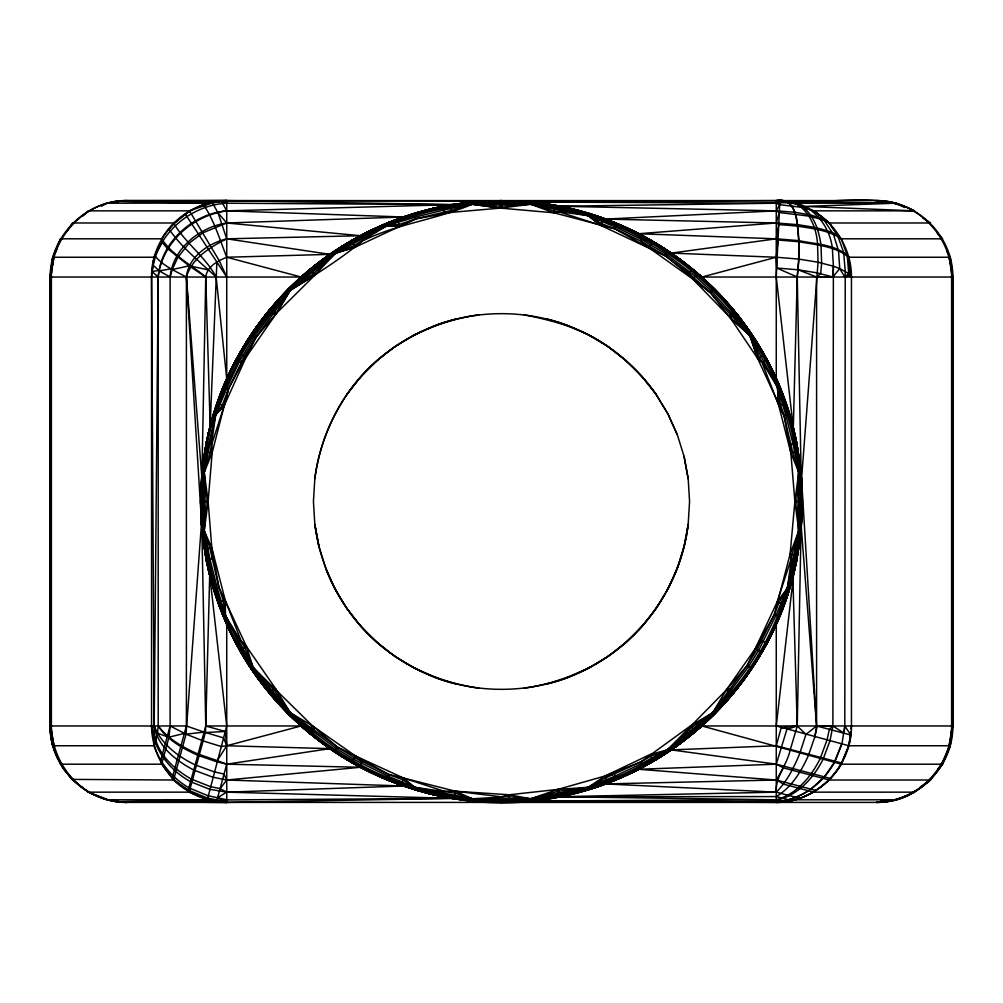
<?xml version="1.0" encoding="UTF-8"?>
<svg xmlns="http://www.w3.org/2000/svg" width="1003" height="1003" viewBox="0 0 1003 1003"><rect width="100%" height="100%" fill="white"/><g stroke="black" fill="none" stroke-linecap="round" stroke-linejoin="round"><path stroke-width="1.5" d="M118.968 801.397C81.067 798.827 50 763.734 50.15 725.971L50.15 277.029C49.887 236.294 85.794 200.111 126.579 200.6L876.421 200.6C917.243 200.437 953.163 236.056 952.85 277.029L952.85 725.971C953.364 766.756 917.181 803.115 876.421 802.4L126.579 802.4C85.882 802.914 49.486 766.756 50.15 725.971L50.651 381.83M431.002 794.025L403.507 786.001C341.76 764.838 287.598 722.9 251.314 668.675L234.915 641.042C224.133 619.44 215.118 596.86 209.314 573.39C229.135 655.31 285.178 727.426 359.651 766.869L362.284 761.954L355.513 755.974L312.472 725.859L290.293 712.707L275.787 688.923L246.45 646.484L241.046 640.716L225.161 600.045L211.821 547.914L204.236 530.775L204.236 472.225L206.944 451.939L215.67 414.791L225.537 387.196L241.359 354.711L253.145 335.554L270.609 312.008L290.293 290.293L312.008 270.609C364.628 227.393 432.155 203.082 500.234 202.807L501.5 202.807C589.701 202.481 676.686 243.629 732.391 312.008L734.422 314.503C822.184 420.207 821.294 586.228 732.391 690.992C688.936 743.95 626.975 781.124 559.774 794.451L558.734 794.664C472.589 811.803 379.711 788.371 312.008 732.391L290.293 712.707L270.609 690.992L253.145 667.446L241.823 649.117L225.537 615.804L215.67 588.209L208.549 559.774L204.236 530.775L202.807 501.5L204.236 472.225L215.67 414.791L226.979 387.785L239.441 361.431L254.436 336.419L271.813 312.999L290.293 290.293L335.554 253.145L387.196 225.537L415.242 217.162L443.527 210.066L472.225 204.236L530.775 204.236L588.209 215.67L615.215 226.979L641.569 239.441L666.581 254.436L695.242 276.214L711.603 291.397L731.187 312.999L749.855 335.554L777.463 387.196L785.838 415.242L792.934 443.527L798.764 472.225L798.764 530.775L787.33 588.209L776.021 615.215L758.644 650.383L748.564 666.581L731.187 690.001L712.707 712.707L667.446 749.855L641.569 763.559L615.215 776.021L588.209 787.33L530.775 798.764L472.225 798.764L414.791 787.33L387.785 776.021L353.633 759.233L336.419 748.564L312.999 731.187L290.293 712.707L253.145 667.446L225.537 615.804L217.162 587.758L210.066 559.473L204.236 530.775L206.179 501.5L204.236 472.225L210.266 452.503L215.67 414.791L222.365 405.074L228.659 388.487L244.306 356.366L255.941 337.422L290.293 290.293L313.45 273.781L335.554 253.145L354.209 245.522L387.196 225.537L399.081 224.509L415.769 218.892L451.287 210.48L472.225 204.236L500.246 206.179L530.775 204.236L554.233 210.918L588.209 215.67L601.461 223.606L614.513 228.659L640.716 241.046L665.578 255.941L688.848 273.217L710.325 292.675L749.855 335.554L759.434 357.682L777.463 387.196L780.572 404.861L784.108 415.769L792.721 452.403L798.764 472.225L796.821 501.5L798.764 530.775L792.044 554.433L787.33 588.209L778.992 602.577L774.341 614.513L757.077 649.48L747.059 665.578L712.707 712.707L691.832 727.313L667.446 749.855L650.759 756.325L640.716 761.954L605.737 777.814L588.209 787.33L558.094 791.354L530.775 798.764L509.211 796.721L472.225 798.764L455.111 793.16L414.791 787.33L402.993 779.908L388.487 774.341L354.535 757.666L337.422 747.059L290.293 712.707L274.295 690.164L253.145 667.446L244.757 647.449L225.537 615.804L223.33 600.697L218.892 587.231L209.89 548.215L204.236 530.775L208.122 501.5L212.147 452.817L211.846 443.89L224.196 405.714L228.659 388.487L255.941 337.422L276.427 313.312L314.691 275.286L335.554 253.145L355.162 247.177L415.769 218.892L451.613 212.348L500.259 208.122L530.775 204.236L553.894 212.799L614.513 228.659L649.142 247.979L665.578 255.941L710.325 292.675L730.272 317.826L757.741 358.623L784.108 415.769L790.84 452.729L794.877 501.5L798.764 530.775L790.126 554.095L774.341 614.513L755.397 648.502L747.059 665.578L726.185 690.152L667.446 749.855L649.781 754.645L605.047 775.996L588.209 787.33L557.718 789.436L509.16 794.777L501.5 796.821L455.412 791.229L443.89 791.154L403.645 778.077L388.487 774.341L355.513 755.974L337.422 747.059L312.472 725.859L253.145 667.446L246.45 646.484L218.892 587.231L211.821 547.914L208.122 501.5L204.236 472.225L212.147 452.817L224.196 405.714L245.998 357.319L276.427 313.312L290.293 290.293L314.654 275.248L314.152 273.217L310.617 268.904C260.73 309.751 224.647 366.985 209.314 429.61M50.827 272.741L52.758 257.244L60.393 238.814L161.621 238.814C175.124 215.908 200.098 201.051 226.741 200.6L452.278 204.65L464.577 203.647M201.515 511.543L205.753 725.971L205.389 732.529L189.141 792.157L88.364 792.157L72.066 779.394L62.311 767.32M201.628 491.282L205.753 277.029C207.082 266.359 217.814 260.893 226.741 257.244L329.837 254.361C352.931 239.228 377.241 225.763 403.507 216.999L433.008 208.499C464.928 201.076 497.939 199.284 530.562 202.004L776.259 203.208C816.881 197.754 851.998 237.849 851.447 277.029L851.447 725.971C852.011 766.229 816.655 802.776 776.259 802.4L530.562 800.996L501.5 802.4L472.012 800.946C409.011 794.677 348.292 768.235 301.113 725.971C280.176 707.027 261.67 685.425 246.663 661.491C230.038 634.686 217.363 605.448 209.677 574.844C226.064 638.334 262.773 697.098 314.98 737.18M850.657 732.052L848.889 745.756L841.078 764.11C831.926 780.184 817.019 792.182 799.642 798.325L776.259 792.157C775.306 776.861 786.803 765.088 790.025 750.645L797.247 725.971L801.372 511.718M801.485 491.457L797.247 277.029L798.664 259.087L798.802 241.736C797.134 227.493 798.764 196.876 776.259 200.6L530.562 202.004L570.707 208.674L568.764 208.21M464.577 799.353L452.278 798.35L226.741 792.157L220.071 788.671L210.241 786.553L191.297 779.068C172.102 768.198 152.782 749.78 154.174 725.971L158.198 277.029C160.743 242.162 192.576 213.777 226.741 210.843L452.278 204.65L438.975 208.022M782.277 396.21L776.259 378.833L776.259 200.6C799.09 196.839 797.197 227.23 799.128 241.773L799.002 259.125L797.247 277.029L793.298 428.043L794.301 434.224M435.365 795.04L473.077 801.058L452.278 798.35L226.741 802.4C206.856 802.036 187.925 793.674 173.569 780.021L186.056 734.171L201.44 524.005L200.6 501.5L201.716 475.698L206.179 443.815L213.551 414.151L223.506 386.356L236.131 359.651L251.314 334.325C280.501 291.321 320.396 254.787 367.587 232.608M208.624 435.214L210.166 426.212L216.874 262.046M438.975 794.978L452.278 798.35L216.987 800.005L207.119 797.987L188.288 790.101L173.569 780.021L161.621 764.186L168.98 737.167L170.121 725.971L170.121 277.029C172.779 248.694 199.597 227.029 226.741 222.979L360.403 235.73L226.741 238.814C208.423 243.353 188.401 256.693 186.395 277.029L202.054 530.988L206.38 560.201L213.551 588.849L223.506 616.644C276.364 750.432 432.494 830.572 571.998 794.025C655.373 774.341 728.567 717.02 768.085 641.042L779.494 616.644L783.982 604.408L789.888 587.357L796.62 560.201L801.284 527.302L802.4 501.5L801.56 478.995L796.821 443.815L789.449 414.151L779.494 386.356L768.085 361.958L751.686 334.325C702.677 260.203 619.465 210.417 530.988 202.054L529.923 201.942L567.322 207.884C676.624 231.267 767.847 320.571 793.611 429.297C765.352 307.695 654.144 212.285 529.923 201.942M569.867 209.151L559.524 206.254L776.259 203.208L779.682 204.675L802.011 207.37L813.859 210.843L914.636 210.843C875.055 190.57 828.453 205.314 786.076 201.252C811.088 202.681 829.757 224.509 832.402 248.644L833.38 266.221L832.879 725.971L830.008 740.778L823.037 759.346C813.671 777.902 798.125 794.965 777.325 800.081L776.259 801.748L530.562 800.996L559.524 796.746L572.299 793.95L570.469 794.389M208.21 434.236C198.444 477.955 198.356 523.704 207.922 567.46M776.259 200.6L779.845 201.164L776.259 277.029L793.298 428.043C804.531 473.579 805.108 521.598 795.091 567.41M434.487 208.16L473.077 201.942L472.012 202.054C394.417 209.614 320.421 248.355 270.86 308.648L269.105 310.78C250.763 333.924 234.852 359.024 223.506 386.356L222.716 388.274C199.447 446.134 194.519 511.003 208.9 571.685L208.674 570.707M793.787 572.989L793.937 572.337C808.518 511.467 803.641 446.335 780.284 388.274L779.494 386.356C743.75 299.245 665.152 231.693 573.703 209.389M314.817 478.744L313.438 501.5L314.817 524.256L318.904 546.51L325.762 568.45L334.977 588.899L346.725 608.332L361.105 626.624L376.789 642.271L394.668 656.275L414.841 668.412L435.678 677.664C477.804 693.223 525.196 693.223 567.322 677.664L588.159 668.412L608.332 656.275L626.211 642.271L641.895 626.624L656.012 608.708L667.848 589.225L677.338 568.187L684.096 546.51L688.183 524.256L689.562 501.5L688.196 478.832L684.096 456.49L677.338 434.813L667.848 413.775L656.012 394.292L641.895 376.376L626.211 360.729L608.332 346.725L588.159 334.588L567.322 325.336C525.196 309.777 477.804 309.777 435.678 325.336L414.841 334.588L394.668 346.725L376.789 360.729L361.105 376.376L346.725 394.668C329.724 419.793 318.741 448.742 314.804 478.832L314.817 478.744C319.669 440.969 335.942 404.974 361.105 376.376C391.446 341.998 433.735 321.436 478.832 314.804M569.867 793.849L559.524 796.746L776.259 792.157C787.179 781.324 794.1 767.308 799.842 753.24L805.948 734.434L816.605 725.971L832.879 725.971L844.112 733.218L844.802 725.971L845.241 271.249L843.648 252.355L837.48 235.128L829.431 222.979L813.859 210.843L828.967 222.716L837.48 235.128L841.379 238.814L847.284 255.79L848.739 273.593L851.447 277.029M220.71 396.06L226.741 378.833L226.741 200.6L207.282 203.208C175.675 213.789 151.027 242.576 151.553 277.029L151.553 725.971C151.879 751.962 165.482 777.149 188.288 790.101L189.141 792.157L206.743 799.391L216.598 801.397L226.741 799.792L207.759 795.642L188.915 787.831C172.829 778.366 160.104 763.509 154.111 745.756L157.534 733.168L158.198 725.971L158.198 277.029C162.21 242.224 192.802 215.382 226.741 210.843L403.507 216.999L412.371 214.755M473.077 801.058C430.425 797.122 389.126 783.255 351.89 762.28L355.513 755.974L403.645 778.077L455.412 791.229L509.16 794.777L530.775 798.764L557.718 789.436L605.047 775.996L640.716 761.954L690.578 725.821L712.707 712.707L726.185 690.152L755.397 648.502L777.162 601.913L791.154 559.11L790.126 554.095L794.877 501.5L798.764 472.225L790.84 452.717L778.729 405.5L761.954 362.284L757.779 358.61L749.855 335.554L730.309 317.801L692.797 279.06L688.848 273.217L692.383 268.904L714.274 288.726L734.096 310.617L751.473 334.475L766.869 359.651L761.954 362.284L757.741 358.623L749.855 335.554L730.272 317.826L729.783 314.152L734.096 310.617M833.38 266.221L839.712 268.566L844.802 277.029L850.394 275.11L848.889 257.244C836.59 244.13 815.589 244.318 799.09 240.657L776.259 238.814L671.333 253.107L777.2 257.295L799.002 259.125L818.047 262.222L833.38 266.221L832.879 277.029L839.712 268.566L838.546 250.913L833.468 234.414L823.287 218.88L810.587 214.981L794.464 212.222L776.259 210.843L559.524 206.254L574.844 209.677L602.088 217.914C628.919 227.581 654.508 240.958 677.439 257.884M472.012 800.946L472.225 798.764L455.412 791.229L454.271 798.413L442.799 796.62L443.89 791.154M530.775 204.236L530.988 202.054C589.839 208.022 646.534 231.555 692.383 268.904M797.247 277.029L776.686 268.002L776.259 257.244L778.015 239.993L776.259 238.814L638.773 233.724L605.336 219.08L574.844 209.677L558.094 205.966C604.207 215.344 648.841 234.414 685.688 263.952M794.376 567.786L776.259 725.971L848.889 745.756L950.242 745.756L952.712 725.971L952.712 277.029L950.242 257.244L947.208 251.979M321.461 260.981L329.837 254.361L226.741 238.814C210.066 247.202 192.187 257.796 186.395 277.029L201.716 475.698C205.916 428.218 221.312 381.892 246.663 341.509C261.67 317.575 280.176 295.973 301.113 277.029C343.365 239.303 396.386 213.915 452.278 204.65L226.741 203.208C195.221 205.001 165.758 226.427 155.528 256.505L154.111 257.244L52.758 257.244L50.288 277.029L50.288 725.971L52.758 745.756L154.111 745.756M216.197 408.986L210.166 426.212L205.753 277.029C190.996 264.579 172.403 255.301 161.621 238.814L162.06 242.375L154.111 257.244L152.03 271.512L158.198 277.029M701.097 201.101L126.579 200.6C86.07 200.211 50.965 236.695 51.391 277.029L51.391 725.971C51.843 752.726 66.11 778.19 88.979 792.157M154.111 257.244L151.553 277.029L154.174 725.971C157.81 746.721 176.152 760.775 193.755 770.028L212.786 777.175L226.741 780.021L403.507 786.001L412.371 788.245M851.058 729.018L851.447 725.971M892.921 799.993L876.421 802.4C917.131 802.588 951.922 766.405 951.609 725.971L951.609 277.029C951.922 236.595 917.131 200.412 876.421 200.6L876.421 201.252M52.758 257.244L50.15 277.029L301.113 277.029L317.876 263.814M950.017 744.201L949.44 747.899M950.405 741.142L951.007 736.541M951.408 733.481L951.809 730.422M952.662 727.338L952.85 725.971L701.887 725.971L681.112 742.245M795.015 435.264C807.528 494.191 803.303 558.295 780.284 614.726L766.869 643.349L751.686 668.675C707.403 734.785 636.404 782.34 558.094 797.034C671.258 776.598 767.207 685.601 793.611 573.703C765.076 694.816 654.984 790.113 530.988 800.946L529.923 801.058C580.06 795.843 629.157 778.867 670.631 750.018M685.688 739.048C660.889 759.258 631.903 773.852 602.088 785.086L574.844 793.323L559.524 796.746L776.259 796.583C791.63 787.393 801.259 771.432 808.405 755.497L814.837 736.779L816.605 725.971L801.284 527.302L797.034 558.094L794.389 570.469L797.034 558.094C782.578 634.636 737.092 704.57 672.963 748.765M798.764 530.775L800.946 530.988L796.62 560.201L791.154 559.11M495.344 801.899C567.673 804.356 640.064 777.952 695.267 731.375L690.578 725.821L688.848 729.783L692.383 734.096L714.274 714.274L733.895 692.22C771.495 646.534 794.526 589.701 800.946 530.988M201.942 473.077L208.072 434.838M801.058 529.923L795.103 567.372L800.996 530.474M207.884 435.678L202.004 472.526L206.179 443.815L209.389 429.297C235.404 320.609 326.439 231.53 435.678 207.884C392.9 217.877 351.689 236.369 317.312 263.952M53.949 257.244L50.702 277.029L50.702 725.971L53.949 745.756M949.051 745.756L952.298 725.971L952.298 277.029L949.051 257.244M201.716 475.698L202.995 468.2M203.509 465.204L204.023 462.207M204.524 459.211L205.038 456.215M797.962 546.785L798.476 543.789M798.977 540.793L799.491 537.796M800.005 534.8L801.284 527.302M776.259 238.814L778.742 224.534L776.259 222.979L605.336 219.08L593.513 215.77M553.894 212.799L559.11 211.846L560.201 206.38L530.963 202.305L500.221 200.863C431.616 200.939 363.675 225.412 310.78 269.105L288.726 288.726L268.904 310.617L273.217 314.152L276.402 313.287L290.293 290.293C315.042 275.098 339.917 259.601 362.284 241.046C397.251 223.707 436.593 219.594 472.225 204.236L500.259 208.085L553.894 212.799L555.186 205.69C589.488 212.059 622.562 224.271 652.79 241.698L649.154 247.942L692.797 279.06L697.524 273.556L668.525 251.527M784.007 801.836L776.259 801.748C800.921 800.068 822.836 783.732 834.521 762.38L841.931 743.913L844.802 725.971L850.845 734.998L848.726 745.705L841.379 764.186C827.688 786.753 802.914 802.375 776.259 802.4L776.259 624.167L782.29 606.94M208.411 433.359L205.966 444.906C216.134 393.527 239.153 344.505 273.806 305.1M794.589 569.641L797.034 558.094C789.888 594.666 776.059 629.871 756.337 661.491L755.209 663.284C740.164 686.365 722.448 707.604 701.887 725.971L688.02 737.18M208.248 434.098L208.536 432.845L205.966 444.906L208.975 431.002M208.812 431.704L206.179 443.815L213.112 415.643M794.025 571.998L797.034 558.094L794.1 571.685L794.351 570.619M209.05 430.701L206.179 443.815L212.636 417.235L209.677 428.156C226.064 364.653 262.911 306.028 314.98 265.82M814.837 736.779L817.257 726.147L850.845 734.998M208.16 434.487L208.323 433.785M208.499 433.008L208.649 432.381M793.95 572.299L794.188 571.296M789.888 587.357L796.821 559.185M790.364 585.765L793.686 573.39M188.288 790.101L205.753 725.971L209.702 574.957L208.699 568.776M216.598 801.397L226.741 764.186L329.837 748.639C360.215 769.226 393.928 784.91 429.61 793.686L452.278 798.35C381.027 786.452 314.792 748.163 268.904 692.383L273.217 688.848L275.787 688.923L270.196 693.562L268.904 692.383M574.844 793.323L605.336 783.92L638.773 769.276L671.333 749.893L776.259 745.756L781.136 727.89L797.247 725.971L805.948 734.434M393.452 221.375L403.507 216.999L226.741 222.979L202.919 232.809L189.066 243.202L177.819 257.432L172.19 269.594L170.121 277.029L159.251 270.885L153.12 265.143L155.528 256.505C163.564 266.209 175.575 271.224 186.395 277.029L186.395 725.971L172.29 777.714L173.569 780.021L72.066 779.394M53.234 258.586L54.375 254.599M638.773 233.724L776.259 222.979L779.306 212.523L776.259 210.843L605.336 219.08M640.716 241.046L649.142 247.979L640.716 241.046L643.349 236.131L668.675 251.314L665.578 255.941L600.797 225.437L588.209 215.67L588.849 213.551L616.644 223.506L614.513 228.659L600.822 225.399L559.11 211.846M793.323 574.844C775.545 644.49 732.616 707.742 673.076 748.288M236.357 359.776C180.051 462.985 191.999 598.427 266.61 689.562M210.166 426.212L221.889 390.33L233.649 364.402L247.791 339.716M815.94 790.477L776.259 780.021L638.773 769.276L776.259 764.186L786.866 729.407L797.247 725.971L792.834 576.788L781.111 612.67L769.351 638.598L755.209 663.284M786.803 594.014L792.834 576.788M388.487 774.341L386.356 779.494L401.225 784.923L403.645 778.077L414.791 787.33L414.151 789.449L386.356 779.494L359.651 766.869L334.325 751.686L337.422 747.059M603.254 218.604L600.822 225.399L588.209 215.67M777.789 202.318L778.265 201.101L776.259 203.208L779.795 202.405M841.768 743.875L834.371 762.343L824.328 776.861L810.863 789.135M947.885 749.868L941.215 765.966L938.043 768.988M55.027 253.207L56.983 249.045M231.166 370.546L226.741 378.833L216.147 277.029C205.414 256.643 185.154 242.964 173.569 222.979L72.529 222.979L67.389 230.778M237.799 358.096L239.278 355.338M240.758 352.567C261.984 313.463 293.29 279.875 329.924 254.712M699.743 727.865C724.266 705.422 746.733 679.996 762.242 650.433M763.722 647.662L765.201 644.904M771.834 632.454L776.259 624.167M776.259 210.843L779.682 204.675M948.061 749.228L950.242 745.756L942.607 764.186L930.471 780.021L829.431 780.021L783.356 767.872L776.259 780.021L605.336 783.92L593.513 787.23M555.186 205.69C518.1 198.682 479.835 199.472 442.799 206.38L443.89 211.846L451.613 212.348L450.385 205.239C399.382 214.191 350.849 236.332 310.617 268.904L288.914 288.914L268.904 310.617L251.314 334.325L236.131 359.651L241.046 362.284L245.998 357.319L239.667 353.746M367.587 770.392L360.403 767.27L226.741 764.186L216.961 761.854L197.779 755.259C182.759 748.489 167.501 740.126 158.198 725.971C168.354 739.136 183.11 747.536 198.105 754.068L217.3 760.625L226.741 745.756L225.236 731.488L205.753 725.971L301.113 725.971L317.876 739.186M501.5 206.179L500.259 208.122L472.225 204.236L472.012 202.054L501.5 200.6L501.5 206.179L500.259 208.085L500.221 200.863M246.663 341.509L254.047 331.391M257.746 326.326L264.215 317.475M266.071 314.942L271.612 307.357M736.929 688.058L729.194 697.9M738.785 685.525L745.254 676.674M748.953 671.609L756.337 661.491M220.071 788.671L226.741 780.021L360.403 767.27L329.837 748.639L317.312 739.048M346.725 394.668C372.74 357.294 412.321 329.974 456.49 318.904M351.89 762.28L334.475 751.473L307.796 731.425L312.472 725.859L314.152 729.783L310.617 734.096L288.914 714.086L269.105 692.22C235.567 651.185 213.112 601.374 204.637 549.067L211.821 547.914L211.846 559.11L206.38 560.201L202.054 530.988L200.6 501.5L208.122 501.5M731.739 694.828L726.185 690.152L729.783 688.848L734.096 692.383L714.086 714.086L695.267 731.375M215.67 414.791L224.158 405.701L228.659 388.487L223.506 386.356L213.551 414.151L215.67 414.791L224.196 405.714L217.338 403.344M275.988 302.856L282.545 296.123M293.465 284.89C324.069 253.947 362.76 231.756 403.507 216.999M653.63 761.114L677.476 745.58L701.887 725.971L709.535 718.11M720.455 706.877L727.012 700.144M241.046 362.284L245.961 357.294L255.941 337.422L251.314 334.325M307.796 731.425L288.726 714.274L290.293 712.707M714.274 288.726L710.325 292.675L692.822 279.022L688.848 273.217M880.835 800.946C899.302 803.34 917.081 791.505 930.471 780.021L919.964 787.342M282.758 294.882L303.257 275.135M832.879 725.971L829.356 729.331L827.036 739.988L820.166 758.594C811.151 776.849 796.558 794.188 776.259 799.792L530.562 800.996M82.936 216.009L88.364 210.843L189.141 210.843L212.473 202.995L221.65 201.603L226.741 203.208M185.442 214.329L189.141 210.843L191.222 213.752L219.193 260.63L226.741 277.029L185.442 214.329L173.845 223.631L168.868 228.91C181.543 247.578 199.823 261.695 216.147 277.029M355.187 247.214L362.284 241.046L359.651 236.131L334.325 251.314L335.554 253.145L355.187 247.214L351.564 240.921M844.802 277.029L848.739 273.593L839.712 268.566M697.524 273.556L714.086 288.914L735.939 313.287L730.309 317.801L729.783 314.152M677.439 745.116L671.333 749.893L776.259 764.186L830.409 778.466M915.375 790.84C909.52 794.915 902.537 797.711 895.541 799.228M938.733 767.796L942.607 764.186L841.379 764.186L701.887 725.971M332.369 252.982C368.088 228.27 409.5 211.997 452.278 204.65L435.54 207.922M253.145 667.446L251.314 668.675L236.131 643.349L241.046 640.716M749.855 335.554L751.686 334.325C774.617 369.869 790.916 409.738 797.962 451.526L790.84 452.717L791.154 443.89L796.62 442.799L797.962 451.526M530.775 798.764L530.988 800.946L560.15 796.369C598.816 788.634 635.576 773.012 668.675 751.686L667.446 749.855M217.613 797.673L226.741 792.157L403.507 786.001L393.452 781.625M668.675 751.686L643.349 766.869L640.716 761.954M101.529 206.242L106.794 203.208L118.968 201.603M240.131 650.069L246.45 646.484M757.779 358.61L764.085 355.087M808.606 790.778C798.727 796.645 787.869 801.184 776.259 801.748M924.967 783.468L927.361 782.302M892.056 799.805L886.401 801.748M374.771 229.486L379.084 227.618M777.463 387.196L779.494 386.356L789.449 414.151L784.108 415.769L778.767 405.488L777.463 387.196L778.729 405.5L785.587 403.118M876.421 802.4L896.206 799.792L914.636 792.157L813.859 792.157L783.343 784.12L777.287 780.284M602.088 785.086L628.43 774.316M218.328 602.477L225.161 600.045L225.537 615.804L223.506 616.644L213.551 588.849L218.892 587.231M546.51 684.096C620.807 666.456 679.633 600.045 688.196 524.168C683.356 561.981 667.083 598.001 641.895 626.624C611.554 661.002 569.265 681.564 524.168 688.196M400.912 217.914L428.156 209.677M575.785 792.194L580.21 790.953M776.259 796.583L791.492 800.595L799.642 798.325M880.772 202.042L883.568 201.29L896.206 203.208L795.718 203.208L786.076 201.252L895.88 203.208L805.033 206.417L914.021 210.843M888.457 203.195L890.865 202.543M585.765 790.364L559.524 796.746L776.259 799.792L784.246 801.899L795.718 799.792L896.206 799.792M681.112 260.755L701.887 277.029L776.259 257.244M403.507 786.001C365.907 772.736 331.065 752.3 301.113 725.971L226.741 745.756L221.149 746.495L203.107 740.904L186.056 734.171L170.121 725.971L160.756 760.337L161.621 764.186L60.393 764.186L61.76 765.088L56.832 756.174L52.582 744.464L50.99 736.879M273.217 314.152L276.427 313.312L270.86 308.648M430.011 209.213L429.297 209.389L452.278 204.65L433.359 208.411L473.077 201.942M168.98 737.167L184.364 733.406M417.235 212.636L444.906 205.966L435.264 207.985M452.278 204.65L430.701 209.05L452.278 204.65L432.845 208.536M432.531 208.611L444.906 205.966L434.098 208.248M570.619 794.351L568.889 794.752M567.535 795.066L568.362 794.877M172.19 269.594L189.103 265.833L205.753 277.029M559.524 796.746L573.703 793.611M430.663 209.063L444.906 205.966L431.315 208.9M571.685 794.1L558.094 797.034L568.162 794.928M570.155 794.464L558.094 797.034L569.152 794.689M159.251 270.885L170.899 268.829M152.03 271.512L158.662 270.471M559.11 796.57L557.718 789.436L559.11 791.154L560.201 796.62L559.11 796.57C506.64 806.713 451.638 802.676 401.225 784.923M776.259 802.4L795.718 799.792M122.015 201.202L126.579 200.6L116.599 201.252L226.741 200.6L121.664 200.763M186.056 734.171L204.085 732.115L223.506 737.857L226.741 745.756L329.837 748.639L321.461 742.019M886.928 800.319L890.777 799.943M204.236 530.775L202.054 530.988M798.764 472.225L800.946 472.012M483.045 202.117L490.73 201.49M495.344 201.101L501.5 200.6M205.389 732.529L225.236 731.488M106.794 203.208L212.473 202.995L218.065 212.899L226.741 238.814M123.682 801.924L126.579 802.4L116.599 801.748L207.282 799.792L226.741 802.4L226.741 624.167L220.723 606.79M829.431 222.979L930.471 222.979L922.672 217.839M950.242 257.244L848.889 257.244C835.048 246.061 815.966 244.87 799.128 241.773L778.015 239.993M653.63 241.886L677.476 257.42L701.887 277.029L952.85 277.029M794.877 501.5L802.4 501.5M50.15 725.971L186.395 725.971L204.085 732.115M116.762 801.748L226.741 802.4L116.762 801.748L107.12 799.792L88.364 792.157M880.709 201.277L883.568 201.29M116.762 201.252L207.282 203.208M121.664 802.237L126.579 802.4L122.015 801.798M776.259 222.979L797.623 224.672C811.164 226.753 825.193 228.671 837.48 235.128M605.336 783.92L776.259 792.157M387.196 225.537L399.746 226.289L415.769 218.892L414.151 213.551L386.356 223.506L387.196 225.537L399.746 226.327L397.238 219.519M483.045 800.883L490.73 801.51M779.845 201.164C804.08 198.306 816.705 224.02 817.57 244.77L818.047 262.222L801.56 478.995L816.605 725.971L816.605 277.029L820.717 273.669L821.62 263.012L821.031 245.534C818.862 229.16 812.593 209.677 795.718 203.208M779.306 212.523L809.12 216.121L820.304 219.043L828.967 222.716M778.742 224.534L797.836 226.139C812.631 228.634 828.616 230.214 841.379 238.814L942.607 238.814L937.441 233.386M776.686 268.002L798.3 269.82L817.169 272.891L832.365 276.853L816.605 277.029L798.3 269.82M202.054 472.012L204.236 472.225M226.741 792.157L209.502 789.248L190.583 781.676C169.908 770.354 153.584 749.993 151.553 725.971L155.415 740.954M110.656 799.78L113.552 800.256M212.147 452.817L205.026 451.613L206.38 442.799L211.846 443.89M790.126 554.095L797.272 555.386M434.487 794.84L452.278 798.35L428.156 793.323L400.912 785.086M431.315 794.1L452.278 798.35L430.663 793.937L444.906 797.034C404.836 788.847 365.982 773.463 332.369 750.018M567.635 207.96L558.094 205.966L573.39 209.314M435.126 794.99L444.906 797.034L432.293 794.326M569.215 208.323L558.094 205.966L585.765 212.636L572.926 209.201M434.236 794.79L444.906 797.034L433.008 794.501M191.485 266.284L208.035 269.832M568.162 208.072L568.902 208.248M569.641 208.411L570.469 208.611M524.168 314.804C553.606 320.672 583.006 328.545 607.718 346.311C626.411 359.463 642.735 375.686 656.012 394.292L668.023 414.101L677.338 434.813M478.832 688.196C433.735 681.564 391.446 661.002 361.105 626.624C335.942 598.026 319.669 562.031 314.817 524.256L318.941 546.685M430.011 793.787L417.235 790.364L429.297 793.611M776.259 745.756L841.693 763.007M301.113 277.029L226.741 257.244C219.845 239.704 214.366 221.174 203.948 205.327M575.785 210.806L580.21 212.047M894.864 203.684L898.851 204.825M546.51 318.904C590.679 329.974 630.26 357.294 656.275 394.668M456.49 684.096C397.401 669.64 347.138 625.107 325.662 568.187M783.982 604.408L777.162 601.913L787.33 588.209L789.449 588.849L779.494 616.644L774.341 614.513M154.174 725.971L157.534 733.168L167.2 736.716M217.3 760.625L226.741 764.186M92.226 793.787L104.914 798.538M602.088 217.914L628.43 228.684M374.771 773.514L379.084 775.382M900.243 205.477L904.405 207.433M776.259 764.186L783.356 767.872M638.598 233.649L663.284 247.791L670.631 252.982M761.678 652.138L755.397 648.502L761.954 640.716L766.869 643.349L751.686 668.675L747.059 665.578M673.076 254.712C732.554 295.283 775.658 358.472 793.323 428.156C785.236 397.677 773.125 368.264 756.337 341.509L738.785 316.472L729.194 305.1M329.924 748.288C269.255 706.839 225.412 641.945 208.611 570.469M189.103 265.833L167.877 248.932L162.06 242.375M688.02 265.82L701.887 277.029C725.533 299.019 747.172 323.856 762.242 352.567M699.743 275.135L720.242 294.882M303.257 727.865C278.734 705.422 256.267 679.996 240.758 650.433M288.726 288.726L290.293 290.293M712.707 712.707L714.274 714.274M701.887 277.029L709.535 284.89M720.455 296.123L727.012 302.856M273.806 697.9L266.071 688.058M275.988 700.144L282.545 706.877M293.465 718.11L301.113 725.971M270.196 693.562L288.726 714.274M218.065 212.899L226.741 222.979M221.65 201.603L226.741 210.843M310.065 269.682L314.691 275.286L314.152 273.217M735.939 313.287L751.686 334.325M157.534 733.168C166.185 747.599 180.264 757.666 195.159 764.888L214.241 771.846L224.045 774.09L226.741 780.021M731.388 307.357L736.929 314.942M738.785 317.475L745.254 326.326M748.953 331.391L756.337 341.509M246.663 661.491L254.047 671.609M257.746 676.674L264.215 685.525M736.39 313.438C763.346 347.627 783.067 387.371 793.686 429.61L796.821 443.815L800.996 472.526L795.078 435.54M106.318 799.065L106.794 799.792L207.282 799.792L226.741 725.971L209.702 574.957L205.966 558.094L202.468 531.753M649.781 754.645L653.455 760.913M755.209 339.716L769.351 364.402L781.111 390.33L788.145 412.083M247.791 663.284L233.649 638.598L221.889 612.67L214.855 590.917M763.722 355.338L765.201 358.096M771.834 370.546L776.259 378.833M226.741 624.167L231.166 632.454M237.799 644.904L239.278 647.662M607.605 782.791L605.047 775.996L614.513 774.341L616.644 779.494L588.849 789.449L588.209 787.33M789.787 417.912L793.298 428.043L789.073 414.991M213.213 585.088L209.702 574.957L213.927 588.009M793.799 430.074L790.364 417.235L797.034 444.906L795.04 435.365M52.093 262.585L52.745 264.993M50.84 269.882L51.592 272.678M789.888 415.643L797.034 444.906L793.95 430.701L794.188 431.704M213.112 587.357L206.179 559.185L209.389 573.703M208.975 571.998L212.636 585.765L205.966 558.094L208.122 568.362M208.21 568.764L208.649 570.619M794.464 432.845L794.752 434.098M208.248 568.902L207.96 567.635M207.985 567.736L201.942 529.923M793.937 430.663L797.034 444.906L794.79 434.236M209.05 572.299L205.966 558.094L208.323 569.215M208.812 571.296L205.966 558.094L208.499 569.992M684.059 456.315L688.196 478.832M50.338 731.074L52.758 745.756L52.582 744.464M794.802 437.308L795.304 440.392M797.799 455.838L798.3 458.923M798.802 462.007L799.303 465.104M799.805 468.188L800.306 471.272M800.808 474.356L801.56 478.995L800.946 474.344M202.192 528.644L201.44 524.005L202.054 528.656M202.694 531.728L203.195 534.812M203.697 537.896L204.198 540.993M207.696 562.608L208.198 565.692M509.16 794.777L509.348 802.036M501.5 796.821L501.5 802.4M203.057 472.1C195.221 550.384 219.657 631.037 269.682 691.744L289.441 713.559L311.256 733.318C379.222 789.524 472.463 813.044 558.972 795.83L560 795.63C627.477 782.252 689.688 744.916 733.318 691.744C822.573 586.567 823.476 419.881 735.349 313.751L733.318 311.256C677.389 242.588 590.065 201.29 501.5 201.603L500.221 201.616C431.867 201.891 364.076 226.289 311.256 269.682L289.441 289.441L269.682 311.256C232.37 356.855 208.862 413.462 203.057 472.1"/></g></svg>
